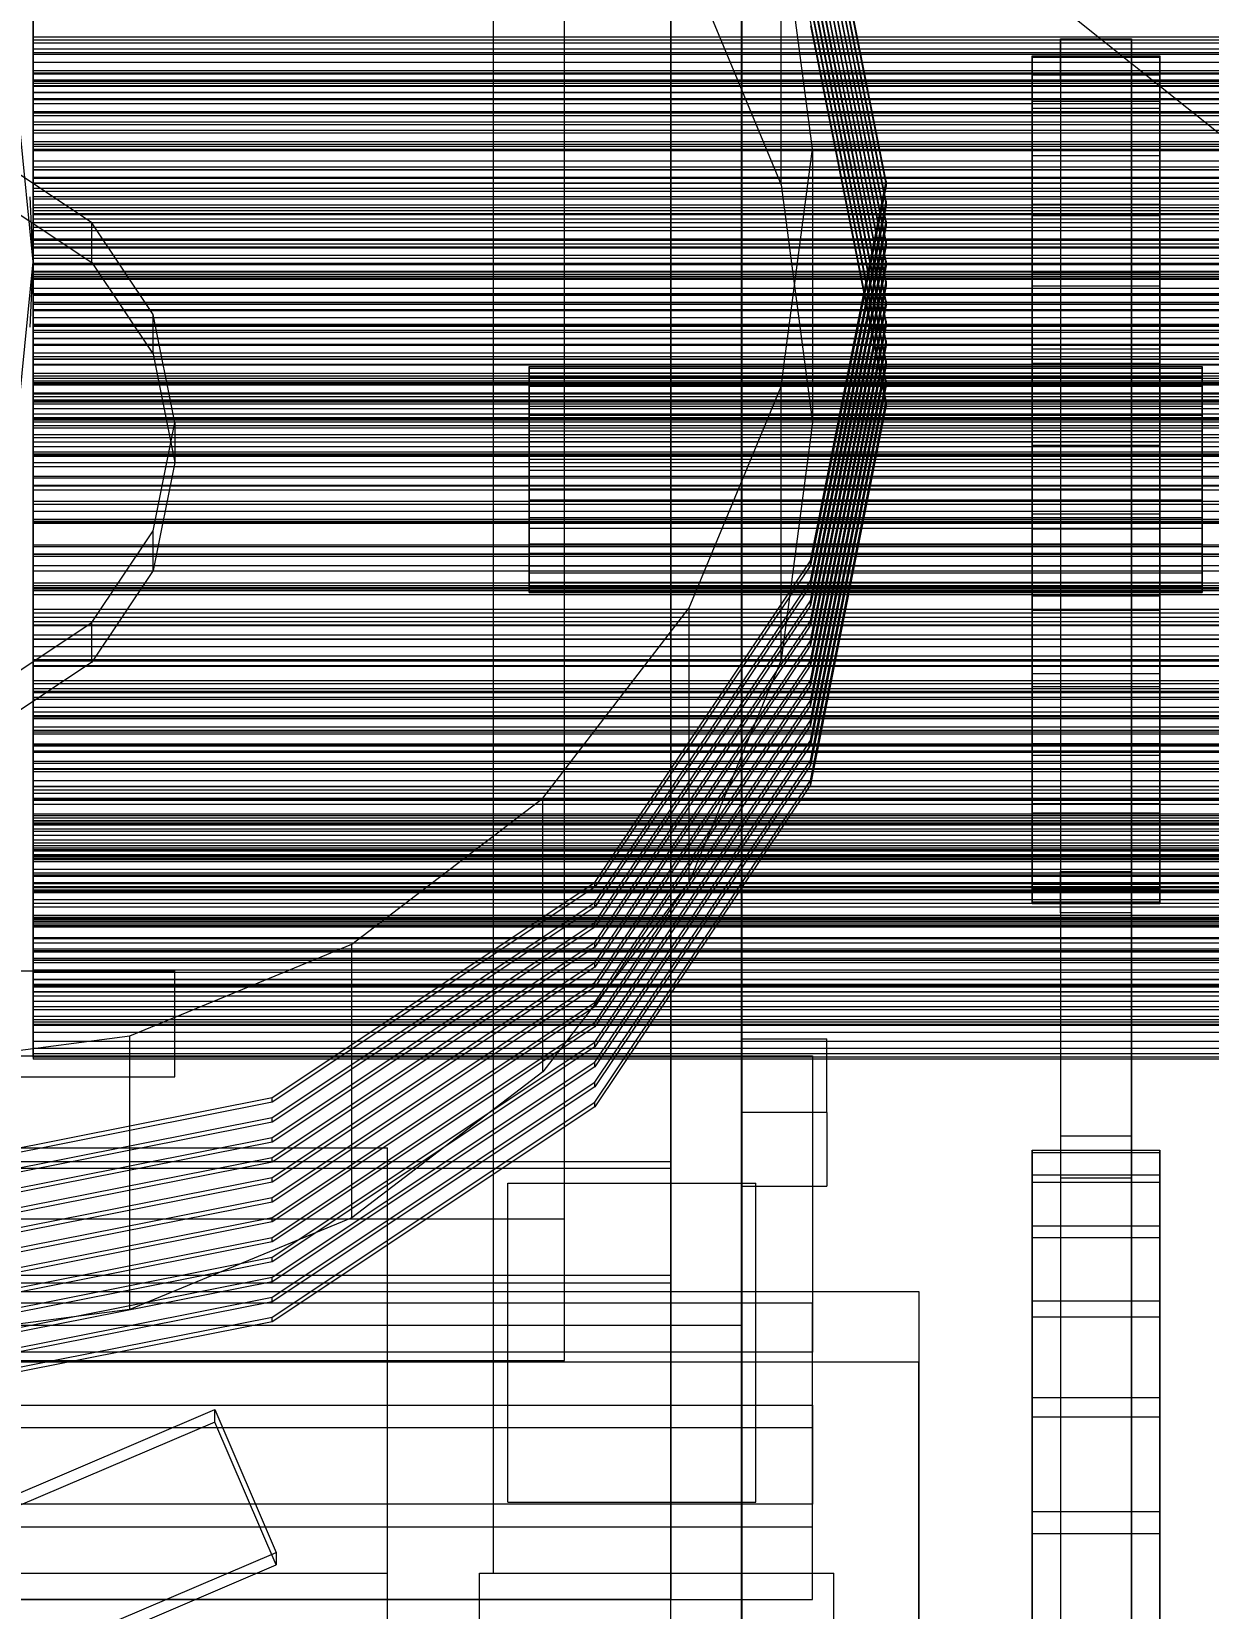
# Model space of a CAD drawing. Header units: millimetres. Extents: x -1970 to 34302, y -65268 to 6837.
# Drawn here: x 549.8 to 715.9, y -34765 to -34542.5 of the extents above; entities that cross this region are included whole.
import ezdxf

# ---------------------------------------------------------------- set-up
doc = ezdxf.new("R2010")
doc.units = ezdxf.units.MM
for name, color, linetype, lineweight in [('COTAS_O', 1, 'Continuous', 0), ('frontal_briquetadora', 7, 'Continuous', 0), ('frontal_C05', 7, 'Continuous', 0), ('frontal_C07', 7, 'Continuous', 0), ('frontal_mezcladora', 7, 'Continuous', 0), ('frontal_tolva', 7, 'Continuous', 0)]:
    doc.layers.add(name, color=color, linetype=linetype, lineweight=lineweight)
doc.dimstyles.new('R19_100', dxfattribs={"dimtxt": 250, "dimasz": 150, "dimexe": 150, "dimexo": 80, "dimgap": 100, "dimtad": 1, "dimtih": 1, "dimtoh": 1, "dimdsep": 46, "dimcen": 0.09, "dimadec": 0, "dimazin": 0, "dimtfac": 1, "dimtdec": 4, "dimtofl": 0, "dimtmove": 0, "dimatfit": 3, "dimfxl": 1, "dimtolj": 1, "dimtzin": 0, "dimarcsym": 0})

# ---------------------------------------------------------------- blocks, each defined once
blk = doc.blocks.new('*D39')
at = {"layer": 'COTAS_O', "color": 0, "lineweight": -2, "transparency": 16777216}
for p, q in [((-650, -34820), (-650, -34050)), ((650, -34820), (650, -34050)), ((-500, -34200), (500, -34200))]:
    blk.add_line(p, q, dxfattribs=at)
at = {"layer": 'COTAS_O', "color": 0, "transparency": 16777216}
for points in [[(-500, -34175), (-500, -34225), (-650, -34200)], [(500, -34175), (500, -34225), (650, -34200)]]:
    blk.add_solid(points, dxfattribs=at)
at = {"layer": 'Defpoints', "color": 0, "transparency": 16777216}
for p in [(650, -34200), (-650, -34900), (650, -34900)]:
    blk.add_point(p, dxfattribs=at)

msp = doc.modelspace()

# ---------------------------------------------------------------- linework, layer by layer
at = {"layer": 'frontal_briquetadora'}
for p, q in [((550, -34535.957), (550, -34549.515)), ((550, -34537.182), (550, -34546.794)), ((550, -34551.056), (550, -34537.304)), ((550, -34551.931), (550, -34538.02)), ((550, -34539.202), (550, -34543.711)), ((550, -34544.079), (550, -34539.602)), ((550, -34540.783), (550, -34544.982)), ((550, -34541.003), (550, -34545.442)), ((550, -34545.745), (550, -34543.29)), ((750, -34543.29), (550, -34543.29)), ((550, -34543.29), (550, -34550.254)), ((750, -34543.711), (550, -34543.711)), ((550, -34543.711), (550, -34548.345)), ((550, -34548.434), (550, -34544.079)), ((550, -34544.079), (750, -34544.079)), ((750, -34544.982), (550, -34544.982)), ((550, -34544.982), (550, -34549.334)), ((550, -34545.442), (550, -34549.76)), ((550, -34545.442), (750, -34545.442)), ((550, -34548.023), (550, -34545.745)), ((750, -34545.745), (550, -34545.745)), ((550, -34546.794), (550, -34551.073)), ((550, -34546.794), (750, -34546.794)), ((550, -34550.143), (550, -34548.023)), ((750, -34548.023), (550, -34548.023)), ((750, -34548.345), (550, -34548.345)), ((550, -34548.345), (550, -34555.652)), ((550, -34552.666), (550, -34548.434)), ((550, -34548.434), (750, -34548.434)), ((750, -34549.334), (550, -34549.334)), ((550, -34549.334), (550, -34553.824)), ((550, -34549.515), (550, -34561.982)), ((550, -34549.515), (750, -34549.515)), ((550, -34549.76), (550, -34553.953)), ((550, -34549.76), (750, -34549.76)), ((550, -34552.116), (550, -34550.143)), ((750, -34550.143), (550, -34550.143)), ((750, -34550.254), (550, -34550.254)), ((550, -34550.254), (550, -34554.404)), ((550, -34563.842), (550, -34551.056)), ((550, -34551.056), (750, -34551.056)), ((550, -34551.073), (550, -34555.227)), ((550, -34551.073), (750, -34551.073)), ((550, -34565.006), (550, -34551.931)), ((550, -34551.931), (750, -34551.931)), ((550, -34553.95), (550, -34552.116)), ((750, -34552.116), (550, -34552.116)), ((550, -34556.773), (550, -34552.666)), ((550, -34552.666), (750, -34552.666)), ((750, -34553.824), (550, -34553.824)), ((550, -34553.824), (550, -34558.44)), ((550, -34555.652), (550, -34553.95)), ((550, -34553.953), (550, -34558.02)), ((550, -34553.953), (750, -34553.953)), ((750, -34554.404), (550, -34554.404)), ((550, -34554.404), (550, -34558.721)), ((550, -34555.227), (550, -34559.255)), ((550, -34555.227), (750, -34555.227)), ((750, -34555.652), (550, -34555.652)), ((550, -34559.129), (550, -34556.473)), ((750, -34556.473), (550, -34556.473)), ((550, -34556.473), (550, -34563.087)), ((550, -34560.752), (550, -34556.773)), ((550, -34556.773), (750, -34556.773)), ((550, -34558.02), (550, -34561.96)), ((550, -34558.02), (750, -34558.02)), ((750, -34558.44), (550, -34558.44)), ((550, -34558.44), (550, -34563.174)), ((750, -34558.721), (550, -34558.721)), ((550, -34558.721), (550, -34563.182)), ((550, -34561.616), (550, -34559.129)), ((750, -34559.129), (550, -34559.129)), ((550, -34559.255), (550, -34563.155)), ((550, -34559.255), (750, -34559.255)), ((550, -34564.603), (550, -34560.752)), ((550, -34560.752), (750, -34560.752)), ((550, -34563.952), (550, -34561.616)), ((750, -34561.616), (550, -34561.616)), ((550, -34561.96), (550, -34565.77)), ((550, -34561.96), (750, -34561.96)), ((550, -34561.982), (550, -34572.878)), ((550, -34561.982), (750, -34561.982)), ((750, -34563.087), (550, -34563.087)), ((550, -34563.087), (550, -34567.352)), ((550, -34563.155), (550, -34566.924)), ((550, -34563.155), (750, -34563.155)), ((750, -34563.174), (550, -34563.174)), ((550, -34563.174), (550, -34570.147)), ((750, -34563.182), (550, -34563.182)), ((550, -34563.182), (550, -34567.774)), ((550, -34575.173), (550, -34563.842)), ((550, -34563.842), (750, -34563.842)), ((550, -34566.148), (550, -34563.952)), ((750, -34563.952), (550, -34563.952)), ((550, -34568.322), (550, -34564.603)), ((550, -34564.603), (750, -34564.603)), ((550, -34576.744), (550, -34565.006)), ((550, -34565.006), (750, -34565.006)), ((550, -34565.77), (550, -34569.449)), ((550, -34565.77), (750, -34565.77)), ((550, -34568.211), (550, -34566.148)), ((750, -34566.148), (550, -34566.148)), ((550, -34566.924), (550, -34570.562)), ((550, -34566.924), (750, -34566.924)), ((750, -34567.352), (550, -34567.352)), ((550, -34567.352), (550, -34571.776)), ((750, -34567.774), (550, -34567.774)), ((550, -34567.774), (550, -34572.486)), ((550, -34570.147), (550, -34568.211)), ((750, -34568.211), (550, -34568.211)), ((550, -34571.91), (550, -34568.322)), ((550, -34568.322), (750, -34568.322)), ((550, -34571.828), (550, -34568.977)), ((750, -34568.977), (550, -34568.977)), ((550, -34568.977), (550, -34575.226)), ((550, -34569.449), (550, -34572.994)), ((550, -34569.449), (750, -34569.449)), ((750, -34570.147), (550, -34570.147)), ((550, -34570.562), (550, -34574.066)), ((550, -34570.562), (750, -34570.562)), ((750, -34571.776), (550, -34571.776)), ((550, -34571.776), (550, -34576.336)), ((550, -34574.518), (550, -34571.828)), ((750, -34571.828), (550, -34571.828)), ((550, -34575.363), (550, -34571.91)), ((550, -34571.91), (750, -34571.91)), ((750, -34572.486), (550, -34572.486)), ((550, -34572.486), (550, -34577.309)), ((550, -34572.878), (550, -34581.784)), ((550, -34572.878), (750, -34572.878)), ((550, -34572.994), (550, -34576.406)), ((550, -34572.994), (750, -34572.994)), ((550, -34574.066), (550, -34577.435)), ((550, -34574.066), (750, -34574.066)), ((550, -34577.065), (550, -34574.518)), ((750, -34574.518), (550, -34574.518)), ((550, -34584.611), (550, -34575.173)), ((550, -34575.173), (750, -34575.173)), ((750, -34575.226), (550, -34575.226)), ((550, -34575.226), (550, -34579.596)), ((550, -34578.68), (550, -34575.363)), ((550, -34575.363), (750, -34575.363)), ((750, -34576.336), (550, -34576.336)), ((550, -34576.336), (550, -34581.019)), ((550, -34576.406), (550, -34579.681)), ((550, -34576.406), (750, -34576.406)), ((550, -34586.693), (550, -34576.744)), ((550, -34576.744), (750, -34576.744)), ((550, -34579.478), (550, -34577.065)), ((750, -34577.065), (550, -34577.065)), ((750, -34577.309), (550, -34577.309)), ((550, -34577.309), (550, -34583.932)), ((550, -34577.435), (550, -34580.668)), ((550, -34577.435), (750, -34577.435)), ((550, -34581.86), (550, -34578.68)), ((550, -34578.68), (750, -34578.68)), ((550, -34581.766), (550, -34579.478)), ((750, -34579.478), (550, -34579.478)), ((750, -34579.596), (550, -34579.596)), ((550, -34579.596), (550, -34584.116)), ((550, -34579.681), (550, -34582.818)), ((550, -34579.681), (750, -34579.681)), ((550, -34580.668), (550, -34583.763)), ((550, -34580.668), (750, -34580.668)), ((550, -34583.812), (550, -34580.774)), ((750, -34580.774), (550, -34580.774)), ((550, -34580.774), (550, -34586.641)), ((750, -34581.019), (550, -34581.019)), ((550, -34581.019), (550, -34585.815)), ((550, -34583.932), (550, -34581.766)), ((750, -34581.766), (550, -34581.766)), ((550, -34581.784), (550, -34588.358)), ((550, -34581.784), (750, -34581.784)), ((550, -34584.902), (550, -34581.86)), ((550, -34581.86), (750, -34581.86)), ((550, -34582.818), (550, -34585.817)), ((550, -34582.818), (750, -34582.818)), ((550, -34583.763), (550, -34586.718)), ((550, -34583.763), (750, -34583.763)), ((550, -34586.698), (550, -34583.812)), ((750, -34583.812), (550, -34583.812)), ((750, -34583.932), (550, -34583.932)), ((750, -34584.116), (550, -34584.116)), ((550, -34584.116), (550, -34588.763)), ((550, -34591.796), (550, -34584.611)), ((550, -34584.611), (750, -34584.611)), ((550, -34587.804), (550, -34584.902)), ((550, -34584.902), (750, -34584.902)), ((750, -34585.815), (550, -34585.815)), ((550, -34585.815), (550, -34590.716)), ((550, -34585.817), (550, -34588.675)), ((550, -34585.817), (750, -34585.817)), ((750, -34586.641), (550, -34586.641)), ((550, -34586.641), (550, -34591.107)), ((550, -34594.471), (550, -34586.693)), ((550, -34586.693), (750, -34586.693)), ((550, -34589.45), (550, -34586.698)), ((750, -34586.698), (550, -34586.698)), ((550, -34586.718), (550, -34589.532)), ((550, -34586.718), (750, -34586.718)), ((550, -34592.065), (550, -34587.804)), ((550, -34587.804), (750, -34587.804)), ((550, -34588.358), (550, -34592.348)), ((550, -34588.358), (750, -34588.358)), ((550, -34588.675), (550, -34591.391)), ((550, -34588.675), (750, -34588.675)), ((750, -34588.763), (550, -34588.763)), ((550, -34588.763), (550, -34593.526)), ((550, -34592.075), (550, -34589.45)), ((750, -34589.45), (550, -34589.45)), ((550, -34589.532), (550, -34592.205)), ((550, -34589.532), (750, -34589.532)), ((750, -34590.716), (550, -34590.716)), ((550, -34590.716), (550, -34596.972)), ((750, -34591.107), (550, -34591.107)), ((550, -34591.107), (550, -34595.711)), ((550, -34591.391), (550, -34593.965)), ((550, -34591.391), (750, -34591.391)), ((550, -34596.45), (550, -34591.796)), ((550, -34591.796), (750, -34591.796)), ((550, -34595.052), (550, -34591.834)), ((750, -34591.834), (550, -34591.834)), ((550, -34591.834), (550, -34597.306)), ((550, -34593.599), (550, -34592.065)), ((550, -34592.065), (750, -34592.065)), ((550, -34594.581), (550, -34592.075)), ((750, -34592.075), (550, -34592.075)), ((550, -34592.205), (550, -34594.734)), ((550, -34592.205), (750, -34592.205)), ((550, -34592.348), (550, -34593.599)), ((550, -34592.348), (750, -34592.348)), ((750, -34593.526), (550, -34593.526)), ((550, -34593.526), (550, -34598.395)), ((550, -34593.599), (750, -34593.599)), ((550, -34593.965), (550, -34597.556)), ((550, -34593.965), (750, -34593.965)), ((550, -34599.778), (550, -34594.471)), ((550, -34594.471), (750, -34594.471)), ((550, -34596.972), (550, -34594.581)), ((750, -34594.581), (550, -34594.581)), ((550, -34594.734), (550, -34597.118)), ((550, -34594.734), (750, -34594.734)), ((550, -34598.128), (550, -34595.052)), ((750, -34595.052), (550, -34595.052)), ((750, -34595.711), (550, -34595.711)), ((550, -34595.711), (550, -34600.435)), ((550, -34598.395), (550, -34596.45)), ((550, -34596.45), (750, -34596.45)), ((750, -34596.972), (550, -34596.972)), ((550, -34597.118), (550, -34599.358)), ((550, -34597.118), (750, -34597.118)), ((750, -34597.306), (550, -34597.306)), ((550, -34597.306), (550, -34601.855)), ((550, -34597.556), (550, -34598.395)), ((550, -34597.556), (750, -34597.556)), ((550, -34601.077), (550, -34598.128)), ((750, -34598.128), (550, -34598.128)), ((550, -34598.395), (750, -34598.395)), ((550, -34598.395), (550, -34603.362)), ((550, -34599.358), (550, -34602.27)), ((550, -34599.358), (750, -34599.358)), ((550, -34602.412), (550, -34599.778)), ((550, -34599.778), (750, -34599.778)), ((750, -34600.435), (550, -34600.435)), ((550, -34600.435), (550, -34605.266)), ((550, -34603.908), (550, -34601.077)), ((750, -34601.077), (550, -34601.077)), ((750, -34601.855), (550, -34601.855)), ((550, -34601.855), (550, -34606.533)), ((550, -34605.521), (550, -34602.131)), ((750, -34602.131), (550, -34602.131)), ((550, -34602.131), (550, -34607.194)), ((550, -34602.27), (550, -34602.412)), ((550, -34602.27), (750, -34602.27)), ((550, -34602.412), (750, -34602.412)), ((750, -34603.362), (550, -34603.362)), ((550, -34603.362), (550, -34609.237)), ((550, -34606.627), (550, -34603.908)), ((750, -34603.908), (550, -34603.908)), ((750, -34605.266), (550, -34605.266)), ((550, -34605.266), (550, -34610.196)), ((550, -34608.779), (550, -34605.521)), ((750, -34605.521), (550, -34605.521)), ((750, -34606.533), (550, -34606.533)), ((550, -34606.533), (550, -34611.322)), ((550, -34609.237), (550, -34606.627)), ((750, -34606.627), (550, -34606.627)), ((750, -34607.194), (550, -34607.194)), ((550, -34607.194), (550, -34611.817)), ((550, -34611.92), (550, -34608.779)), ((750, -34608.779), (550, -34608.779)), ((750, -34609.237), (550, -34609.237)), ((750, -34610.196), (550, -34610.196)), ((550, -34610.196), (550, -34615.217)), ((750, -34611.322), (550, -34611.322)), ((550, -34611.322), (550, -34616.211)), ((550, -34615.194), (550, -34611.639)), ((750, -34611.639), (550, -34611.639)), ((550, -34611.639), (550, -34616.282)), ((750, -34611.817), (550, -34611.817)), ((550, -34611.817), (550, -34616.557)), ((550, -34614.949), (550, -34611.92)), ((750, -34611.92), (550, -34611.92)), ((550, -34617.874), (550, -34614.949)), ((750, -34614.949), (550, -34614.949)), ((550, -34618.627), (550, -34615.194)), ((750, -34615.194), (550, -34615.194)), ((750, -34615.217), (550, -34615.217)), ((550, -34615.217), (550, -34620.696)), ((750, -34616.211), (550, -34616.211)), ((550, -34616.211), (550, -34621.19)), ((750, -34616.282), (550, -34616.282)), ((550, -34616.282), (550, -34620.966)), ((750, -34616.557), (550, -34616.557)), ((550, -34616.557), (550, -34621.4)), ((550, -34620.696), (550, -34617.874)), ((750, -34617.874), (550, -34617.874)), ((550, -34621.95), (550, -34618.627)), ((750, -34618.627), (550, -34618.627)), ((550, -34624.047), (550, -34620.337)), ((750, -34620.337), (550, -34620.337)), ((550, -34620.337), (550, -34624.548)), ((750, -34620.696), (550, -34620.696)), ((750, -34620.966), (550, -34620.966)), ((550, -34620.966), (550, -34625.758)), ((750, -34621.19), (550, -34621.19)), ((550, -34621.19), (550, -34626.253)), ((750, -34621.4), (550, -34621.4)), ((550, -34621.4), (550, -34626.334)), ((550, -34625.171), (550, -34621.95)), ((750, -34621.95), (550, -34621.95)), ((550, -34627.646), (550, -34624.047)), ((750, -34624.047), (550, -34624.047)), ((750, -34624.548), (550, -34624.548)), ((550, -34624.548), (550, -34629.283)), ((550, -34628.294), (550, -34625.171)), ((750, -34625.171), (550, -34625.171)), ((750, -34625.758), (550, -34625.758)), ((550, -34625.758), (550, -34630.643)), ((750, -34626.253), (550, -34626.253)), ((550, -34626.253), (550, -34631.323)), ((750, -34626.334), (550, -34626.334)), ((550, -34626.334), (550, -34631.35)), ((550, -34631.145), (550, -34627.646)), ((750, -34627.646), (550, -34627.646)), ((550, -34632.059), (550, -34628.203)), ((750, -34628.203), (550, -34628.203)), ((550, -34628.203), (550, -34631.972)), ((550, -34631.323), (550, -34628.294)), ((750, -34628.294), (550, -34628.294)), ((750, -34629.283), (550, -34629.283)), ((550, -34629.283), (550, -34634.114)), ((750, -34630.643), (550, -34630.643)), ((550, -34630.643), (550, -34635.61)), ((550, -34634.549), (550, -34631.145)), ((750, -34631.145), (550, -34631.145)), ((750, -34631.323), (550, -34631.323)), ((750, -34631.35), (550, -34631.35)), ((550, -34631.35), (550, -34636.442)), ((750, -34631.972), (550, -34631.972)), ((550, -34631.972), (550, -34636.745)), ((550, -34635.816), (550, -34632.059)), ((750, -34632.059), (550, -34632.059)), ((750, -34634.114), (550, -34634.114)), ((550, -34634.114), (550, -34639.029)), ((550, -34637.864), (550, -34634.549)), ((750, -34634.549), (550, -34634.549)), ((550, -34639.211), (550, -34635.217)), ((750, -34635.217), (550, -34635.217)), ((550, -34635.217), (550, -34638.535)), ((750, -34635.61), (550, -34635.61)), ((550, -34635.61), (550, -34640.651)), ((550, -34639.481), (550, -34635.816)), ((750, -34635.816), (550, -34635.816)), ((750, -34636.442), (550, -34636.442)), ((550, -34636.442), (550, -34641.091)), ((750, -34636.745), (550, -34636.745)), ((550, -34636.745), (550, -34641.605)), ((550, -34641.091), (550, -34637.864)), ((750, -34637.864), (550, -34637.864)), ((750, -34638.535), (550, -34638.535)), ((550, -34638.535), (550, -34643.337)), ((750, -34639.029), (550, -34639.029)), ((550, -34639.029), (550, -34644.017)), ((550, -34643.116), (550, -34639.211)), ((750, -34639.211), (550, -34639.211)), ((550, -34643.061), (550, -34639.481)), ((750, -34639.481), (550, -34639.481)), ((750, -34640.651), (550, -34640.651)), ((550, -34640.651), (550, -34645.761)), ((750, -34641.091), (550, -34641.091)), ((550, -34645.486), (550, -34641.364)), ((750, -34641.364), (550, -34641.364)), ((550, -34641.364), (550, -34644.223)), ((750, -34641.605), (550, -34641.605)), ((550, -34641.605), (550, -34646.538)), ((550, -34646.559), (550, -34643.061)), ((750, -34643.061), (550, -34643.061)), ((550, -34646.94), (550, -34643.116)), ((750, -34643.116), (550, -34643.116)), ((750, -34643.337), (550, -34643.337)), ((550, -34643.337), (550, -34648.213)), ((750, -34644.017), (550, -34644.017)), ((550, -34644.017), (550, -34649.071)), ((750, -34644.223), (550, -34644.223)), ((550, -34644.223), (550, -34649.041)), ((550, -34649.53), (550, -34645.486)), ((750, -34645.486), (550, -34645.486)), ((750, -34645.761), (550, -34645.761)), ((550, -34645.761), (550, -34649.977)), ((750, -34646.538), (550, -34646.538)), ((550, -34646.538), (550, -34651.535)), ((550, -34649.977), (550, -34646.559)), ((750, -34646.559), (550, -34646.559)), ((550, -34650.868), (550, -34646.629)), ((750, -34646.629), (550, -34646.629)), ((550, -34646.629), (550, -34649.022)), ((550, -34650.687), (550, -34646.94)), ((750, -34646.94), (550, -34646.94)), ((750, -34648.213), (550, -34648.213)), ((550, -34648.213), (550, -34653.152)), ((750, -34649.022), (550, -34649.022)), ((550, -34649.022), (550, -34653.844)), ((750, -34649.041), (550, -34649.041)), ((550, -34649.041), (550, -34653.922)), ((750, -34649.071), (550, -34649.071)), ((550, -34649.071), (550, -34654.186)), ((550, -34653.502), (550, -34649.53)), ((750, -34649.53), (550, -34649.53)), ((750, -34649.977), (550, -34649.977)), ((550, -34654.36), (550, -34650.687)), ((750, -34650.687), (550, -34650.687)), ((550, -34655.041), (550, -34650.868)), ((750, -34650.868), (550, -34650.868)), ((550, -34655.345), (550, -34650.998)), ((750, -34650.998), (550, -34650.998)), ((550, -34650.998), (550, -34652.919)), ((750, -34651.535), (550, -34651.535)), ((550, -34651.535), (550, -34656.591)), ((750, -34652.919), (550, -34652.919)), ((550, -34652.919), (550, -34657.734)), ((750, -34653.152), (550, -34653.152)), ((550, -34653.152), (550, -34658.147)), ((550, -34657.407), (550, -34653.502)), ((750, -34653.502), (550, -34653.502)), ((750, -34653.844), (550, -34653.844)), ((550, -34653.844), (550, -34658.717)), ((750, -34653.922), (550, -34653.922)), ((550, -34653.922), (550, -34658.855)), ((750, -34654.186), (550, -34654.186)), ((550, -34654.186), (550, -34657.96)), ((550, -34657.96), (550, -34654.36)), ((750, -34654.36), (550, -34654.36)), ((550, -34658.905), (550, -34654.461)), ((750, -34654.461), (550, -34654.461)), ((550, -34654.461), (550, -34655.906)), ((550, -34659.153), (550, -34655.041)), ((750, -34655.041), (550, -34655.041)), ((550, -34659.637), (550, -34655.345)), ((750, -34655.345), (550, -34655.345)), ((750, -34655.906), (550, -34655.906)), ((550, -34655.906), (550, -34660.702)), ((750, -34656.591), (550, -34656.591)), ((550, -34656.591), (550, -34661.698)), ((550, -34661.541), (550, -34657.01)), ((750, -34657.01), (550, -34657.01)), ((550, -34657.01), (550, -34657.975)), ((550, -34661.246), (550, -34657.407)), ((750, -34657.407), (550, -34657.407)), ((750, -34657.734), (550, -34657.734)), ((550, -34657.734), (550, -34662.589)), ((750, -34657.96), (550, -34657.96)), ((750, -34657.975), (550, -34657.975)), ((550, -34657.975), (550, -34662.741)), ((750, -34658.147), (550, -34658.147)), ((550, -34658.147), (550, -34663.191)), ((550, -34663.245), (550, -34658.639)), ((750, -34658.639), (550, -34658.639)), ((550, -34658.639), (550, -34659.122)), ((750, -34658.717), (550, -34658.717)), ((550, -34658.717), (550, -34663.634)), ((750, -34658.855), (550, -34658.855)), ((550, -34658.855), (550, -34663.835)), ((550, -34663.306), (550, -34658.905)), ((750, -34658.905), (550, -34658.905)), ((750, -34659.122), (550, -34659.122)), ((550, -34659.122), (550, -34663.846)), ((550, -34663.206), (550, -34659.153)), ((750, -34659.153), (550, -34659.153)), ((550, -34664.014), (550, -34659.343)), ((750, -34659.343), (550, -34659.343)), ((550, -34663.878), (550, -34659.637)), ((750, -34659.637), (550, -34659.637)), ((750, -34660.702), (550, -34660.702)), ((550, -34660.702), (550, -34665.526)), ((550, -34665.02), (550, -34661.246)), ((750, -34661.246), (550, -34661.246)), ((550, -34666.04), (550, -34661.541)), ((750, -34661.541), (550, -34661.541)), ((750, -34661.698), (550, -34661.698)), ((550, -34661.698), (550, -34665.02)), ((750, -34662.589), (550, -34662.589)), ((550, -34662.589), (550, -34667.476)), ((750, -34662.741), (550, -34662.741)), ((550, -34662.741), (550, -34667.523)), ((750, -34663.191), (550, -34663.191)), ((550, -34663.191), (550, -34668.278)), ((550, -34667.202), (550, -34663.206)), ((750, -34663.206), (550, -34663.206)), ((550, -34667.832), (550, -34663.245)), ((750, -34663.245), (550, -34663.245)), ((550, -34667.667), (550, -34663.306)), ((750, -34663.306), (550, -34663.306)), ((750, -34663.634), (550, -34663.634)), ((550, -34663.634), (550, -34668.587)), ((750, -34663.835), (550, -34663.835)), ((550, -34663.835), (550, -34668.855)), ((750, -34663.846), (550, -34663.846)), ((550, -34663.846), (550, -34668.574)), ((550, -34668.07), (550, -34663.878)), ((750, -34663.878), (550, -34663.878)), ((550, -34668.677), (550, -34664.014)), ((750, -34664.014), (550, -34664.014)), ((750, -34665.02), (550, -34665.02)), ((750, -34665.526), (550, -34665.526)), ((550, -34665.526), (550, -34670.372)), ((550, -34670.509), (550, -34666.04)), ((750, -34666.04), (550, -34666.04)), ((550, -34671.141), (550, -34667.202)), ((750, -34667.202), (550, -34667.202)), ((750, -34667.476), (550, -34667.476)), ((550, -34667.476), (550, -34672.39)), ((750, -34667.523), (550, -34667.523)), ((550, -34667.523), (550, -34672.316)), ((550, -34671.987), (550, -34667.667)), ((750, -34667.667), (550, -34667.667)), ((550, -34672.399), (550, -34667.832)), ((750, -34667.832), (550, -34667.832)), ((550, -34672.213), (550, -34668.07)), ((750, -34668.07), (550, -34668.07)), ((750, -34668.278), (550, -34668.278)), ((550, -34668.278), (550, -34671.141)), ((750, -34668.574), (550, -34668.574)), ((550, -34668.574), (550, -34673.303)), ((750, -34668.587), (550, -34668.587)), ((550, -34668.587), (550, -34673.571)), ((550, -34673.331), (550, -34668.677)), ((750, -34668.677), (550, -34668.677)), ((750, -34668.855), (550, -34668.855)), ((550, -34668.855), (550, -34673.911)), ((750, -34670.372), (550, -34670.372)), ((550, -34670.372), (550, -34675.236)), ((550, -34674.947), (550, -34670.509)), ((750, -34670.509), (550, -34670.509)), ((750, -34671.141), (550, -34671.141)), ((550, -34676.267), (550, -34671.987)), ((750, -34671.987), (550, -34671.987)), ((550, -34676.307), (550, -34672.213)), ((750, -34672.213), (550, -34672.213)), ((750, -34672.316), (550, -34672.316)), ((550, -34672.316), (550, -34677.118)), ((750, -34672.39), (550, -34672.39)), ((550, -34672.39), (550, -34677.327)), ((550, -34676.944), (550, -34672.399)), ((750, -34672.399), (550, -34672.399)), ((750, -34673.303), (550, -34673.303)), ((550, -34673.303), (550, -34678.031)), ((550, -34677.973), (550, -34673.331)), ((750, -34673.331), (550, -34673.331)), ((750, -34673.571), (550, -34673.571)), ((550, -34673.571), (550, -34678.583)), ((750, -34673.911), (550, -34673.911)), ((550, -34673.911), (550, -34676.307)), ((550, -34679.354), (550, -34674.947)), ((750, -34674.947), (550, -34674.947)), ((750, -34675.236), (550, -34675.236)), ((550, -34675.236), (550, -34680.113)), ((550, -34680.507), (550, -34676.267)), ((750, -34676.267), (550, -34676.267)), ((750, -34676.307), (550, -34676.307)), ((550, -34681.468), (550, -34676.944)), ((750, -34676.944), (550, -34676.944)), ((750, -34677.118), (550, -34677.118)), ((550, -34677.118), (550, -34681.924)), ((750, -34677.327), (550, -34677.327)), ((550, -34677.327), (550, -34682.283)), ((550, -34682.602), (550, -34677.973)), ((750, -34677.973), (550, -34677.973)), ((750, -34678.031), (550, -34678.031)), ((550, -34678.031), (550, -34682.754)), ((750, -34678.583), (550, -34678.583)), ((550, -34678.583), (550, -34680.507)), ((550, -34683.73), (550, -34679.354)), ((750, -34679.354), (550, -34679.354)), ((750, -34680.113), (550, -34680.113)), ((550, -34680.113), (550, -34685.001)), ((750, -34680.507), (550, -34680.507)), ((550, -34685.968), (550, -34681.468)), ((750, -34681.468), (550, -34681.468)), ((750, -34681.924), (550, -34681.924)), ((550, -34681.924), (550, -34686.732)), ((750, -34682.283), (550, -34682.283)), ((550, -34682.283), (550, -34683.73)), ((550, -34687.216), (550, -34682.602)), ((750, -34682.602), (550, -34682.602)), ((750, -34682.754), (550, -34682.754)), ((550, -34682.754), (550, -34687.471)), ((750, -34683.73), (550, -34683.73)), ((750, -34685.001), (550, -34685.001)), ((550, -34685.001), (550, -34685.968)), ((750, -34685.968), (550, -34685.968)), ((750, -34686.732), (550, -34686.732)), ((550, -34686.732), (550, -34687.216)), ((750, -34687.216), (550, -34687.216)), ((750, -34687.471), (550, -34687.471))]:
    msp.add_line(p, q, dxfattribs=at)
at = {"layer": 'frontal_C05'}
for p, q in [((550, -34575), (548.079, -34555.491)), ((550, -34575), (549.578, -34565.82)), ((548.079, -34594.509), (550, -34575)), ((549.578, -34584.18), (550, -34575)), ((300, -34675), (570, -34675)), ((570, -34690), (570, -34675)), ((300, -34690), (570, -34690))]:
    msp.add_line(p, q, dxfattribs=at)
at = {"layer": 'frontal_C07'}
for p, q in [((640, -34495.603), (640, -34702.929)), ((640, -34719.021), (640, -34511.695)), ((670.4, -34563.623), (659.713, -34510.068)), ((659.713, -34510.712), (670.4, -34564.266)), ((670.4, -34566.439), (659.713, -34512.884)), ((659.713, -34513.528), (670.4, -34567.082)), ((670.4, -34569.255), (659.713, -34515.7)), ((659.713, -34516.344), (670.4, -34569.898)), ((670.4, -34572.071), (659.713, -34518.516)), ((659.713, -34519.16), (670.4, -34572.714)), ((670.4, -34574.887), (659.713, -34521.332)), ((659.713, -34521.976), (670.4, -34575.531)), ((670.4, -34577.703), (659.713, -34524.148)), ((659.713, -34524.792), (670.4, -34578.347)), ((660, -34559.036), (655.57, -34525.499)), ((655.57, -34564.12), (655.57, -34525.499)), ((670.4, -34580.519), (659.713, -34526.964)), ((659.713, -34527.608), (670.4, -34581.163)), ((670.4, -34583.335), (659.713, -34529.781)), ((659.713, -34530.424), (670.4, -34583.979)), ((642.583, -34532.868), (655.57, -34564.12)), ((670.4, -34586.151), (659.713, -34532.597)), ((659.713, -34533.24), (670.4, -34586.795)), ((670.4, -34588.967), (659.713, -34535.413)), ((659.713, -34536.056), (670.4, -34589.611)), ((670.4, -34591.783), (659.713, -34538.229)), ((659.713, -34538.873), (670.4, -34592.427)), ((670.4, -34594.6), (659.713, -34541.045)), ((659.713, -34541.689), (670.4, -34595.243)), ((695, -34549.437), (695, -34543.515)), ((695, -34543.515), (705, -34543.515)), ((695, -34543.515), (695, -34698.327)), ((705, -34543.515), (705, -34549.437)), ((705, -34698.327), (705, -34543.515)), ((691, -34547.988), (691, -34545.897)), ((691, -34545.897), (691, -34546.105)), ((691, -34545.897), (709, -34545.897)), ((691, -34546.105), (691, -34548.602)), ((691, -34546.105), (709, -34546.105)), ((709, -34546.105), (709, -34545.897)), ((709, -34545.897), (709, -34547.988)), ((709, -34548.602), (709, -34546.105)), ((691, -34552.297), (691, -34547.988)), ((691, -34547.988), (709, -34547.988)), ((691, -34548.602), (691, -34553.294)), ((691, -34548.602), (709, -34548.602)), ((705, -34549.437), (695, -34549.437)), ((695, -34549.437), (695, -34704.25)), ((705, -34549.437), (705, -34704.25)), ((709, -34547.988), (709, -34552.297)), ((709, -34553.294), (709, -34548.602)), ((691, -34558.659), (691, -34552.297)), ((691, -34552.297), (709, -34552.297)), ((691, -34553.294), (691, -34560)), ((691, -34553.294), (709, -34553.294)), ((709, -34552.297), (709, -34558.659)), ((709, -34560), (709, -34553.294)), ((691, -34566.828), (691, -34558.659)), ((691, -34558.659), (709, -34558.659)), ((709, -34558.659), (709, -34566.828)), ((558.284, -34569.464), (545.307, -34560.822)), ((655.57, -34592.574), (660, -34559.036)), ((660, -34559.036), (660, -34597.657)), ((691, -34560), (691, -34568.463)), ((691, -34560), (709, -34560)), ((709, -34568.463), (709, -34560)), ((655.57, -34564.12), (660, -34597.657)), ((659.713, -34617.177), (670.4, -34563.623)), ((670.4, -34564.266), (659.713, -34617.821)), ((670.4, -34563.623), (670.4, -34564.266)), ((545.307, -34566.454), (558.284, -34575.097)), ((659.713, -34619.993), (670.4, -34566.439)), ((670.4, -34567.082), (659.713, -34620.637)), ((670.4, -34566.439), (670.4, -34567.082)), ((691, -34576.491), (691, -34566.828)), ((691, -34566.828), (709, -34566.828)), ((709, -34566.828), (709, -34576.491)), ((566.955, -34582.399), (558.284, -34569.464)), ((558.284, -34575.097), (558.284, -34569.464)), ((659.713, -34622.809), (670.4, -34569.255)), ((670.4, -34569.255), (670.4, -34569.898)), ((691, -34568.463), (691, -34578.356)), ((691, -34568.463), (709, -34568.463)), ((709, -34578.356), (709, -34568.463)), ((670.4, -34569.898), (659.713, -34623.453)), ((659.713, -34625.625), (670.4, -34572.071)), ((670.4, -34572.714), (659.713, -34626.269)), ((670.4, -34572.071), (670.4, -34572.714)), ((558.284, -34575.097), (566.955, -34588.031)), ((659.713, -34628.441), (670.4, -34574.887)), ((670.4, -34575.531), (659.713, -34629.085)), ((670.4, -34574.887), (670.4, -34575.531)), ((691, -34587.277), (691, -34576.491)), ((691, -34576.491), (709, -34576.491)), ((709, -34576.491), (709, -34587.277)), ((659.713, -34631.258), (670.4, -34577.703)), ((670.4, -34578.347), (659.713, -34631.901)), ((670.4, -34577.703), (670.4, -34578.347)), ((691, -34578.356), (691, -34589.301)), ((691, -34578.356), (709, -34578.356)), ((709, -34589.301), (709, -34578.356)), ((659.713, -34634.074), (670.4, -34580.519)), ((670.4, -34580.519), (670.4, -34581.163)), ((570, -34597.657), (566.955, -34582.399)), ((566.955, -34588.031), (566.955, -34582.399)), ((670.4, -34581.163), (659.713, -34634.717)), ((659.713, -34636.89), (670.4, -34583.335)), ((670.4, -34583.979), (659.713, -34637.533)), ((670.4, -34583.335), (670.4, -34583.979)), ((659.713, -34639.706), (670.4, -34586.151)), ((670.4, -34586.795), (659.713, -34640.349)), ((670.4, -34586.151), (670.4, -34586.795)), ((691, -34598.77), (691, -34587.277)), ((691, -34587.277), (709, -34587.277)), ((709, -34587.277), (709, -34598.77)), ((566.955, -34588.031), (570, -34603.289)), ((620, -34590.631), (620, -34589.755)), ((620, -34589.755), (620, -34589.965)), ((620, -34589.755), (715, -34589.755)), ((659.713, -34642.522), (670.4, -34588.967)), ((670.4, -34589.611), (659.713, -34643.166)), ((670.4, -34588.967), (670.4, -34589.611)), ((691, -34589.301), (691, -34600.875)), ((691, -34589.301), (709, -34589.301)), ((709, -34600.875), (709, -34589.301)), ((715, -34589.965), (715, -34589.755)), ((715, -34589.755), (715, -34590.631)), ((620, -34589.965), (620, -34591.248)), ((620, -34589.965), (715, -34589.965)), ((620, -34592.535), (620, -34590.631)), ((620, -34590.631), (715, -34590.631)), ((620, -34591.248), (620, -34593.516)), ((620, -34591.248), (715, -34591.248)), ((659.713, -34645.338), (670.4, -34591.783)), ((670.4, -34591.783), (670.4, -34592.427)), ((715, -34591.248), (715, -34589.965)), ((715, -34590.631), (715, -34592.535)), ((715, -34593.516), (715, -34591.248)), ((620, -34595.336), (620, -34592.535)), ((620, -34592.535), (715, -34592.535)), ((620, -34593.516), (620, -34596.614)), ((620, -34593.516), (715, -34593.516)), ((642.583, -34623.826), (655.57, -34592.574)), ((655.57, -34631.194), (655.57, -34592.574)), ((670.4, -34592.427), (659.713, -34645.982)), ((715, -34592.535), (715, -34595.336)), ((715, -34596.614), (715, -34593.516)), ((620, -34598.844), (620, -34595.336)), ((620, -34595.336), (715, -34595.336)), ((659.713, -34648.154), (670.4, -34594.6)), ((670.4, -34595.243), (659.713, -34648.798)), ((670.4, -34594.6), (670.4, -34595.243)), ((715, -34595.336), (715, -34598.844)), ((566.955, -34612.915), (570, -34597.657)), ((570, -34597.657), (570, -34603.289)), ((620, -34596.614), (620, -34600.332)), ((620, -34596.614), (715, -34596.614)), ((660, -34597.657), (655.57, -34631.194)), ((715, -34600.332), (715, -34596.614)), ((620, -34602.819), (620, -34598.844)), ((620, -34598.844), (715, -34598.844)), ((620, -34600.332), (620, -34604.416)), ((620, -34600.332), (715, -34600.332)), ((691, -34610.531), (691, -34598.77)), ((691, -34598.77), (709, -34598.77)), ((691, -34600.875), (691, -34612.636)), ((709, -34600.875), (691, -34600.875)), ((709, -34598.77), (709, -34610.531)), ((709, -34612.636), (709, -34600.875)), ((715, -34598.844), (715, -34602.819)), ((715, -34604.416), (715, -34600.332)), ((620, -34606.99), (620, -34602.819)), ((620, -34602.819), (715, -34602.819)), ((715, -34602.819), (715, -34606.99)), ((570, -34603.289), (566.955, -34618.547)), ((620, -34604.416), (620, -34608.587)), ((715, -34604.416), (620, -34604.416)), ((715, -34608.587), (715, -34604.416)), ((620, -34611.074), (620, -34606.99)), ((620, -34606.99), (715, -34606.99)), ((715, -34606.99), (715, -34611.074)), ((620, -34608.587), (620, -34612.562)), ((620, -34608.587), (715, -34608.587)), ((715, -34612.562), (715, -34608.587)), ((620, -34614.792), (620, -34611.074)), ((620, -34611.074), (715, -34611.074)), ((691, -34622.105), (691, -34610.531)), ((691, -34610.531), (709, -34610.531)), ((709, -34610.531), (709, -34622.105)), ((715, -34611.074), (715, -34614.792)), ((558.284, -34625.85), (566.955, -34612.915)), ((566.955, -34618.547), (566.955, -34612.915)), ((620, -34612.562), (620, -34616.07)), ((620, -34612.562), (715, -34612.562)), ((691, -34612.636), (691, -34624.129)), ((691, -34612.636), (709, -34612.636)), ((709, -34624.129), (709, -34612.636)), ((715, -34616.07), (715, -34612.562)), ((620, -34617.89), (620, -34614.792)), ((620, -34614.792), (715, -34614.792)), ((620, -34616.07), (620, -34618.871)), ((620, -34616.07), (715, -34616.07)), ((715, -34614.792), (715, -34617.89)), ((715, -34618.871), (715, -34616.07)), ((566.955, -34618.547), (558.284, -34631.482)), ((620, -34620.158), (620, -34617.89)), ((620, -34617.89), (715, -34617.89)), ((629.278, -34662.578), (659.713, -34617.177)), ((659.713, -34617.821), (629.278, -34663.222)), ((659.713, -34617.821), (659.713, -34617.177)), ((715, -34617.89), (715, -34620.158)), ((620, -34618.871), (620, -34620.774)), ((620, -34618.871), (715, -34618.871)), ((620, -34621.441), (620, -34620.158)), ((620, -34620.158), (715, -34620.158)), ((620, -34620.774), (620, -34621.651)), ((620, -34620.774), (715, -34620.774)), ((629.278, -34665.395), (659.713, -34619.993)), ((659.713, -34620.637), (629.278, -34666.038)), ((659.713, -34620.637), (659.713, -34619.993)), ((715, -34620.774), (715, -34618.871)), ((715, -34620.158), (715, -34621.441)), ((715, -34621.651), (715, -34620.774)), ((620, -34621.651), (620, -34621.441)), ((620, -34621.441), (715, -34621.441)), ((620, -34621.651), (715, -34621.651)), ((629.278, -34668.211), (659.713, -34622.809)), ((659.713, -34623.453), (659.713, -34622.809)), ((691, -34633.05), (691, -34622.105)), ((691, -34622.105), (709, -34622.105)), ((709, -34622.105), (709, -34633.05)), ((715, -34621.441), (715, -34621.651)), ((621.924, -34650.662), (642.583, -34623.826)), ((659.713, -34623.453), (629.278, -34668.854)), ((642.583, -34662.446), (642.583, -34623.826)), ((691, -34624.129), (691, -34634.915)), ((691, -34624.129), (709, -34624.129)), ((709, -34634.915), (709, -34624.129)), ((545.307, -34634.492), (558.284, -34625.85)), ((558.284, -34631.482), (558.284, -34625.85)), ((629.278, -34671.027), (659.713, -34625.625)), ((659.713, -34626.269), (629.278, -34671.67)), ((659.713, -34626.269), (659.713, -34625.625)), ((629.278, -34673.843), (659.713, -34628.441)), ((659.713, -34629.085), (629.278, -34674.486)), ((659.713, -34629.085), (659.713, -34628.441)), ((558.284, -34631.482), (545.307, -34640.125)), ((629.278, -34676.659), (659.713, -34631.258)), ((659.713, -34631.901), (629.278, -34677.303)), ((655.57, -34631.194), (642.583, -34662.446)), ((659.713, -34631.901), (659.713, -34631.258)), ((629.278, -34679.475), (659.713, -34634.074)), ((659.713, -34634.717), (659.713, -34634.074)), ((691, -34642.943), (691, -34633.05)), ((691, -34633.05), (709, -34633.05)), ((709, -34633.05), (709, -34642.943)), ((659.713, -34634.717), (629.278, -34680.119)), ((691, -34634.915), (691, -34644.578)), ((691, -34634.915), (709, -34634.915)), ((709, -34644.578), (709, -34634.915)), ((629.278, -34682.291), (659.713, -34636.89)), ((659.713, -34637.533), (629.278, -34682.935)), ((659.713, -34637.533), (659.713, -34636.89)), ((629.278, -34685.107), (659.713, -34639.706)), ((659.713, -34640.349), (629.278, -34685.751)), ((659.713, -34640.349), (659.713, -34639.706)), ((629.278, -34687.923), (659.713, -34642.522)), ((659.713, -34643.166), (629.278, -34688.567)), ((659.713, -34643.166), (659.713, -34642.522)), ((691, -34651.405), (691, -34642.943)), ((691, -34642.943), (709, -34642.943)), ((709, -34642.943), (709, -34651.405)), ((629.278, -34690.739), (659.713, -34645.338)), ((659.713, -34645.982), (659.713, -34645.338)), ((691, -34644.578), (691, -34652.747)), ((691, -34644.578), (709, -34644.578)), ((709, -34652.747), (709, -34644.578)), ((659.713, -34645.982), (629.278, -34691.383)), ((629.278, -34693.555), (659.713, -34648.154)), ((659.713, -34648.798), (629.278, -34694.199)), ((659.713, -34648.798), (659.713, -34648.154)), ((595, -34671.255), (621.924, -34650.662)), ((621.924, -34689.283), (621.924, -34650.662)), ((691, -34658.111), (691, -34651.405)), ((691, -34651.405), (709, -34651.405)), ((709, -34651.405), (709, -34658.111)), ((691, -34652.747), (691, -34659.109)), ((691, -34652.747), (709, -34652.747)), ((709, -34659.109), (709, -34652.747)), ((691, -34662.803), (691, -34658.111)), ((691, -34658.111), (709, -34658.111)), ((709, -34658.111), (709, -34662.803)), ((691, -34659.109), (691, -34663.417)), ((691, -34659.109), (709, -34659.109)), ((695, -34666.847), (695, -34661.024)), ((695, -34661.024), (705, -34661.024)), ((695, -34661.024), (695, -34894.143)), ((705, -34661.024), (705, -34666.847)), ((705, -34894.143), (705, -34661.024)), ((709, -34663.417), (709, -34659.109)), ((583.729, -34692.915), (629.278, -34662.578)), ((629.278, -34663.222), (583.729, -34693.558)), ((642.583, -34662.446), (621.924, -34689.283)), ((629.278, -34663.222), (629.278, -34662.578)), ((691, -34665.301), (691, -34662.803)), ((691, -34662.803), (709, -34662.803)), ((709, -34662.803), (709, -34665.301)), ((583.729, -34695.731), (629.278, -34665.395)), ((629.278, -34666.038), (629.278, -34665.395)), ((691, -34663.417), (691, -34665.508)), ((691, -34663.417), (709, -34663.417)), ((691, -34665.508), (691, -34665.301)), ((691, -34665.301), (709, -34665.301)), ((709, -34665.508), (709, -34663.417)), ((709, -34665.301), (709, -34665.508)), ((629.278, -34666.038), (583.729, -34696.374)), ((691, -34665.508), (709, -34665.508)), ((705, -34666.847), (695, -34666.847)), ((695, -34666.847), (695, -34899.966)), ((705, -34666.847), (705, -34899.966)), ((583.729, -34698.547), (629.278, -34668.211)), ((629.278, -34668.854), (583.729, -34699.191)), ((629.278, -34668.854), (629.278, -34668.211)), ((563.646, -34684.2), (595, -34671.255)), ((583.729, -34701.363), (629.278, -34671.027)), ((629.278, -34671.67), (583.729, -34702.007)), ((595, -34709.875), (595, -34671.255)), ((629.278, -34671.67), (629.278, -34671.027)), ((583.729, -34704.179), (629.278, -34673.843)), ((629.278, -34674.486), (629.278, -34673.843)), ((629.278, -34674.486), (583.729, -34704.823)), ((583.729, -34706.995), (629.278, -34676.659)), ((629.278, -34677.303), (583.729, -34707.639)), ((629.278, -34677.303), (629.278, -34676.659)), ((583.729, -34709.811), (629.278, -34679.475)), ((629.278, -34680.119), (583.729, -34710.455)), ((629.278, -34680.119), (629.278, -34679.475)), ((583.729, -34712.627), (629.278, -34682.291)), ((629.278, -34682.935), (583.729, -34713.271)), ((629.278, -34682.935), (629.278, -34682.291)), ((530, -34688.615), (563.646, -34684.2)), ((563.646, -34722.82), (563.646, -34684.2)), ((583.729, -34715.443), (629.278, -34685.107)), ((629.278, -34685.751), (629.278, -34685.107)), ((400, -34687.006), (660, -34687.006)), ((629.278, -34685.751), (583.729, -34716.087)), ((660, -34687.006), (660, -34728.845)), ((660, -34687.006), (660, -34721.892)), ((583.729, -34718.259), (629.278, -34687.923)), ((629.278, -34688.567), (583.729, -34718.903)), ((621.924, -34689.283), (595, -34709.875)), ((629.278, -34688.567), (629.278, -34687.923)), ((583.729, -34721.076), (629.278, -34690.739)), ((629.278, -34691.383), (583.729, -34721.719)), ((629.278, -34691.383), (629.278, -34690.739)), ((530, -34703.567), (583.729, -34692.915)), ((583.729, -34693.558), (530, -34704.211)), ((583.729, -34693.558), (583.729, -34692.915)), ((583.729, -34723.892), (629.278, -34693.555)), ((629.278, -34694.199), (583.729, -34724.535)), ((629.278, -34694.199), (629.278, -34693.555)), ((530, -34706.383), (583.729, -34695.731)), ((583.729, -34696.374), (530, -34707.027)), ((583.729, -34696.374), (583.729, -34695.731)), ((530, -34709.199), (583.729, -34698.547)), ((583.729, -34699.191), (583.729, -34698.547)), ((705, -34698.327), (695, -34698.327)), ((695, -34698.327), (695, -34704.25)), ((705, -34704.25), (705, -34698.327)), ((583.729, -34699.191), (530, -34709.843)), ((691, -34703.809), (691, -34700.324)), ((691, -34700.324), (691, -34700.67)), ((691, -34700.324), (709, -34700.324)), ((691, -34700.67), (691, -34704.833)), ((691, -34700.67), (709, -34700.67)), ((709, -34700.67), (709, -34700.324)), ((709, -34700.324), (709, -34703.809)), ((709, -34704.833), (709, -34700.67)), ((420, -34701.932), (640, -34701.932)), ((640, -34702.929), (420, -34702.929)), ((530, -34712.016), (583.729, -34701.363)), ((583.729, -34702.007), (530, -34712.659)), ((583.729, -34702.007), (583.729, -34701.363)), ((640, -34701.932), (640, -34718.024)), ((640, -34701.932), (640, -34763.731)), ((640, -34719.021), (640, -34702.929)), ((530, -34714.832), (583.729, -34704.179)), ((583.729, -34704.823), (530, -34715.475)), ((583.729, -34704.823), (583.729, -34704.179)), ((691, -34710.991), (691, -34703.809)), ((691, -34703.809), (709, -34703.809)), ((691, -34704.833), (691, -34712.653)), ((691, -34704.833), (709, -34704.833)), ((695, -34704.25), (705, -34704.25)), ((709, -34703.809), (709, -34710.991)), ((709, -34712.653), (709, -34704.833)), ((530, -34717.648), (583.729, -34706.995)), ((583.729, -34707.639), (530, -34718.291)), ((583.729, -34707.639), (583.729, -34706.995)), ((530, -34720.464), (583.729, -34709.811)), ((595, -34709.875), (563.646, -34722.82)), ((583.729, -34710.455), (583.729, -34709.811)), ((583.729, -34710.455), (530, -34721.108)), ((691, -34721.593), (691, -34710.991)), ((691, -34710.991), (709, -34710.991)), ((709, -34710.991), (709, -34721.593)), ((530, -34723.28), (583.729, -34712.627)), ((583.729, -34713.271), (530, -34723.924)), ((583.729, -34713.271), (583.729, -34712.627)), ((691, -34712.653), (691, -34723.829)), ((691, -34712.653), (709, -34712.653)), ((709, -34723.829), (709, -34712.653)), ((530, -34726.096), (583.729, -34715.443)), ((583.729, -34716.087), (530, -34726.74)), ((583.729, -34716.087), (583.729, -34715.443)), ((640, -34718.024), (420, -34718.024)), ((530, -34728.912), (583.729, -34718.259)), ((583.729, -34718.903), (530, -34729.556)), ((583.729, -34718.903), (583.729, -34718.259)), ((640, -34779.823), (640, -34718.024)), ((385, -34720.283), (675, -34720.283)), ((420, -34719.021), (640, -34719.021)), ((530, -34731.728), (583.729, -34721.076)), ((583.729, -34721.719), (583.729, -34721.076)), ((675, -34720.283), (675, -34781.432)), ((675, -34720.283), (675, -34730.251)), ((660, -34721.892), (400, -34721.892)), ((583.729, -34721.719), (530, -34732.372)), ((563.646, -34722.82), (530, -34727.236)), ((660, -34763.731), (660, -34721.892)), ((691, -34735.208), (691, -34721.593)), ((691, -34721.593), (709, -34721.593)), ((709, -34721.593), (709, -34735.208)), ((530, -34734.544), (583.729, -34723.892)), ((583.729, -34724.535), (530, -34735.188)), ((583.729, -34724.535), (583.729, -34723.892)), ((691, -34723.829), (691, -34737.933)), ((691, -34723.829), (709, -34723.829)), ((709, -34737.933), (709, -34723.829)), ((660, -34728.845), (400, -34728.845)), ((660, -34763.731), (660, -34728.845)), ((675, -34730.251), (385, -34730.251)), ((675, -34791.4), (675, -34730.251)), ((315, -34736.303), (660, -34736.303)), ((660, -34736.303), (660, -34739.521)), ((660, -34736.303), (660, -34750.258)), ((691, -34751.313), (691, -34735.208)), ((691, -34735.208), (709, -34735.208)), ((709, -34735.208), (709, -34751.313)), ((325.672, -34843.568), (575.672, -34736.915)), ((575.672, -34738.685), (325.672, -34845.338)), ((575.672, -34738.685), (575.672, -34736.915)), ((575.672, -34736.915), (584.328, -34757.075)), ((584.328, -34758.845), (575.672, -34738.685)), ((691, -34737.933), (691, -34754.422)), ((691, -34737.933), (709, -34737.933)), ((709, -34754.422), (709, -34737.933)), ((660, -34739.521), (315, -34739.521)), ((660, -34753.476), (660, -34739.521)), ((660, -34750.258), (315, -34750.258)), ((660, -34753.476), (660, -34750.258)), ((691, -34769.289), (691, -34751.313)), ((691, -34751.313), (709, -34751.313)), ((709, -34751.313), (709, -34769.289)), ((315, -34753.476), (660, -34753.476)), ((691, -34754.422), (691, -34772.663)), ((691, -34754.422), (709, -34754.422)), ((709, -34772.663), (709, -34754.422)), ((334.328, -34863.728), (584.328, -34757.075)), ((334.328, -34865.498), (584.328, -34758.845)), ((584.328, -34757.075), (584.328, -34758.845)), ((400, -34763.731), (660, -34763.731)), ((640, -34763.731), (420, -34763.731)), ((640, -34779.823), (640, -34763.731))]:
    msp.add_line(p, q, dxfattribs=at)
at = {"layer": 'frontal_mezcladora'}
for p, q in [((625, -34725), (625, -33700)), ((650, -34725), (650, -33700)), ((615, -34760), (615, -33730)), ((625, -34725), (625, -33730)), ((650, -34760), (650, -33730)), ((650, -34695), (650, -34684.608)), ((650, -34684.608), (662, -34684.608)), ((662, -34695), (662, -34684.608)), ((650, -34705.392), (650, -34695)), ((662, -34695), (650, -34695)), ((662, -34695), (662, -34705.392)), ((500, -34700), (600, -34700)), ((600, -34880), (600, -34700)), ((617, -34705), (652, -34705)), ((617, -34750), (617, -34705)), ((650, -34705.392), (662, -34705.392)), ((652, -34750), (652, -34705)), ((-625, -34710), (625, -34710)), ((150, -34710), (625, -34710)), ((625, -34730), (625, -34710)), ((-625, -34725), (625, -34725)), ((625, -34725), (650, -34725)), ((-625, -34730), (625, -34730)), ((150, -34730), (625, -34730)), ((617, -34750), (652, -34750)), ((-600, -34760), (600, -34760)), ((600, -34875), (600, -34760)), ((613, -34760), (663, -34760)), ((613, -34875), (613, -34760)), ((615, -34760), (650, -34760)), ((663, -34875), (663, -34760))]:
    msp.add_line(p, q, dxfattribs=at)
at = {"layer": 'frontal_tolva'}
msp.add_line((1726.267, -35363.433), (679.267, -34526.433), dxfattribs=at)

# ---------------------------------------------------------------- dimensions: what is measured, and where the dimension line sits
at = {"layer": 'COTAS_O'}
dim = msp.add_aligned_dim(p1=(-650, -34900), p2=(650, -34900), distance=700, text='<> O', dimstyle='R19_100', dxfattribs=at)
dim.commit()
dim.dimension.update_dxf_attribs({"geometry": '*D39', "text_midpoint": (0, -34200)})

doc.saveas('drawing.dxf')
